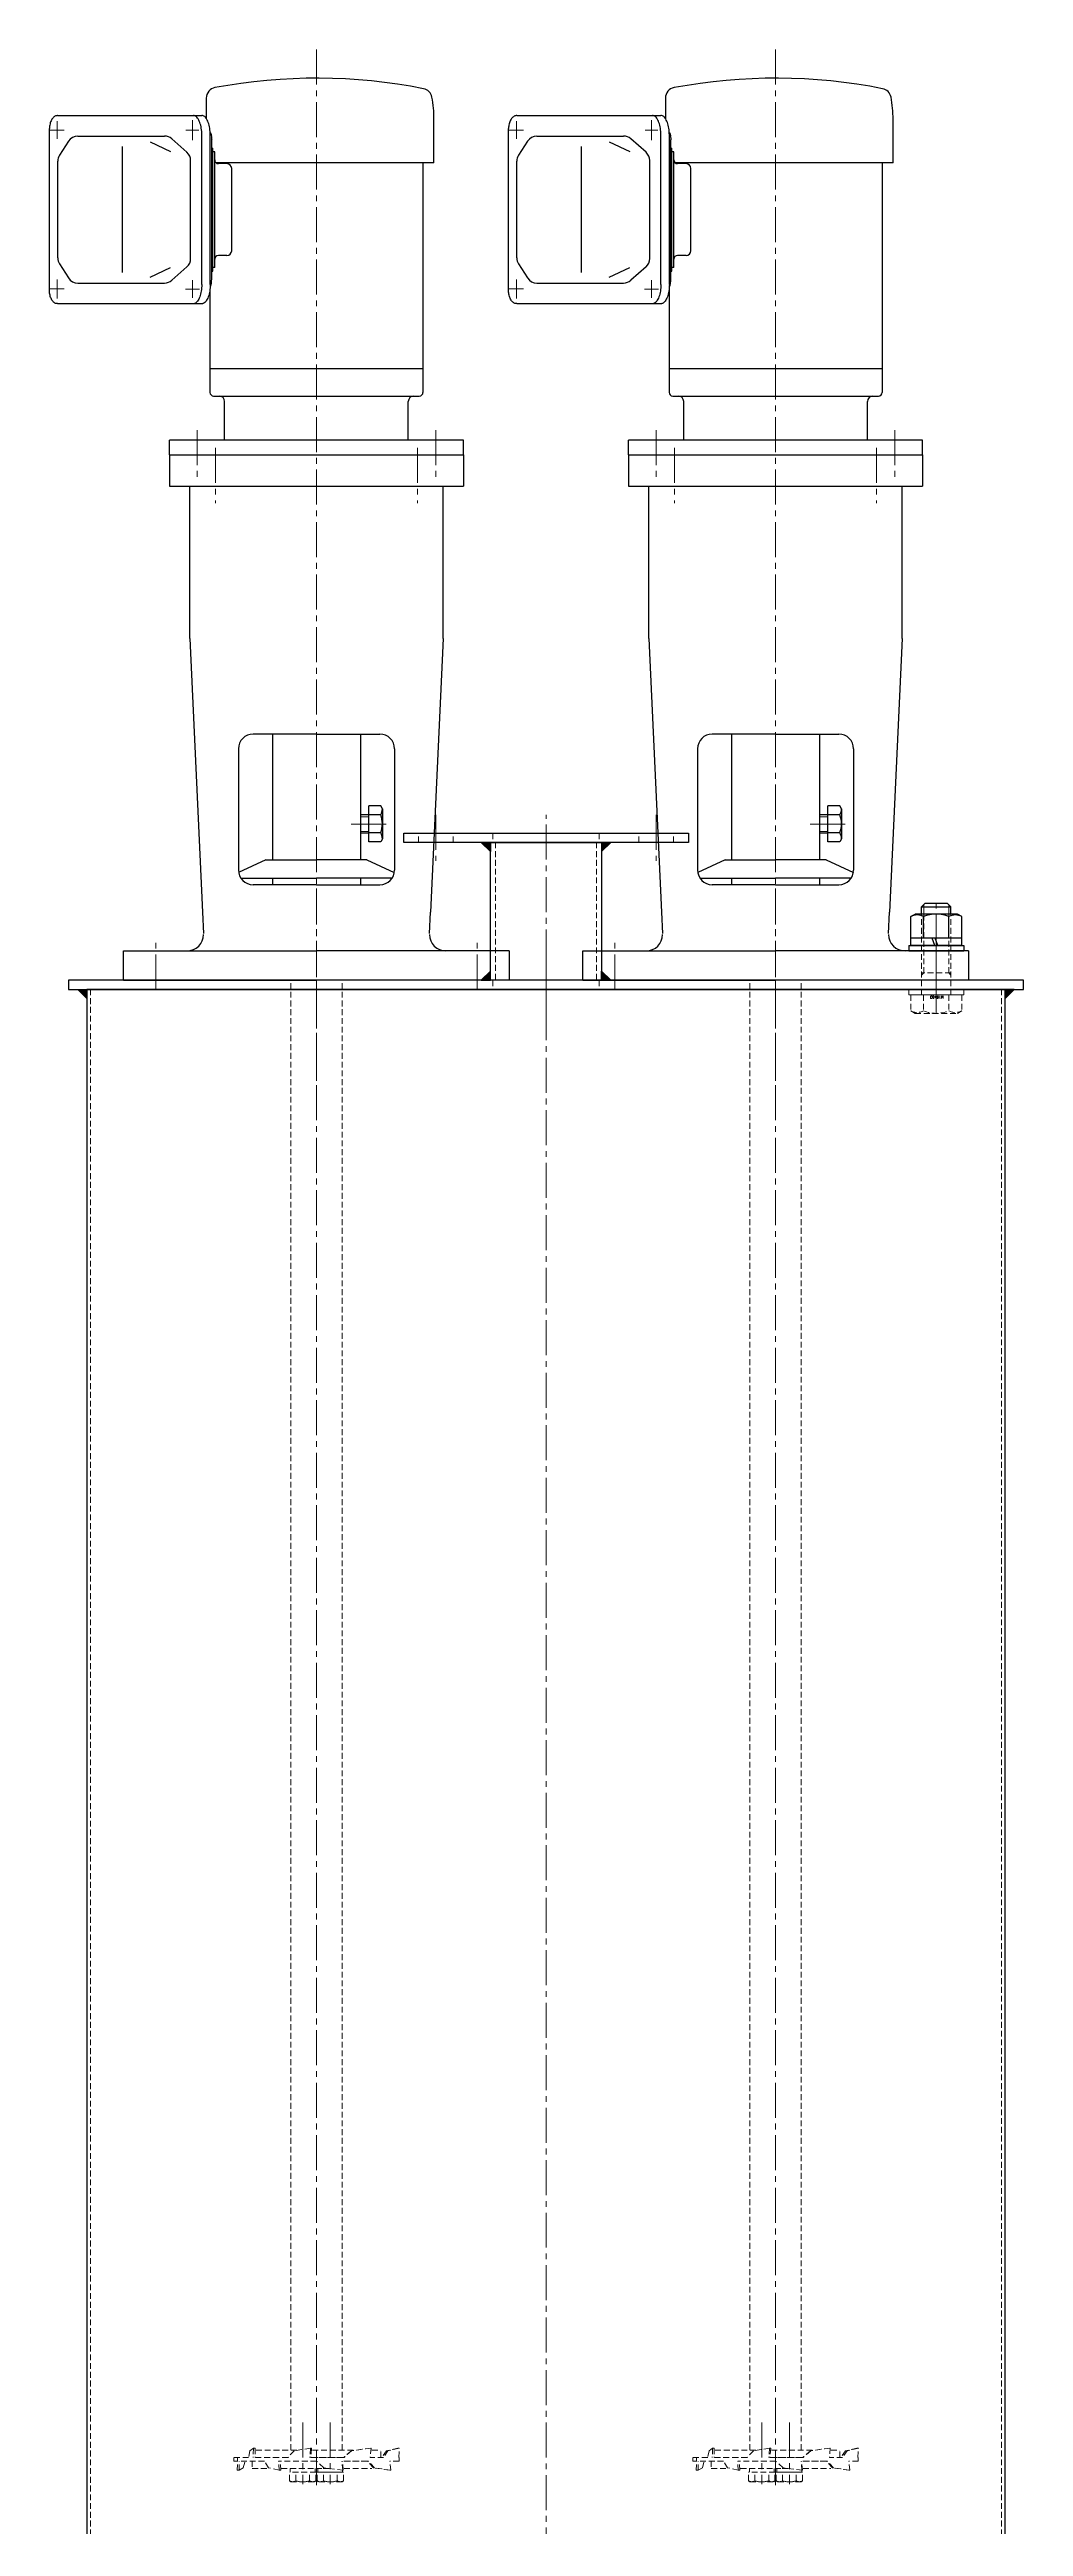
# Model space of a CAD drawing. Header units: millimetres. Extents: x 0 to 70370, y 0 to 11543.
# Drawn here: x 34295 to 34826, y 9383 to 10732 of the extents above; entities that cross this region are included whole.
import ezdxf

# ---------------------------------------------------------------- set-up
doc = ezdxf.new("R2010")
doc.units = ezdxf.units.MM
doc.linetypes.add('CENTER2', pattern=[28.575, 19.05, -3.175, 3.175, -3.175])
doc.linetypes.add('HIDDEN2', pattern=[4.7625, 3.175, -1.5875])
for name, color, linetype, lineweight in [('01_外形線', 7, 'Continuous', 25), ('02_細線', 5, 'Continuous', 13), ('03_かくれ線', 6, 'HIDDEN2', 13), ('04_中心線', 1, 'CENTER2', 9)]:
    doc.layers.add(name, color=color, linetype=linetype, lineweight=lineweight)
doc.styles.add('寸法用', font='simplex.shx', dxfattribs={"width": 0.8, "bigfont": '@extfont2.shx'})

msp = doc.modelspace()

# ---------------------------------------------------------------- hatches: boundary and pattern name
at = {"layer": '01_外形線'}
h = msp.add_hatch(color=256, dxfattribs=at)
h.dxf.hatch_style = 1
h.paths.add_polyline_path([(34530.469, 10300.063), (34535.469, 10300.063), (34535.469, 10295.063)])
h = msp.add_hatch(color=256, dxfattribs=at)
h.dxf.hatch_style = 1
h.paths.add_polyline_path([(34595.969, 10295.063), (34595.969, 10300.063), (34600.969, 10300.063)])
h = msp.add_hatch(color=256, dxfattribs=at)
h.dxf.hatch_style = 1
h.paths.add_polyline_path([(34310.726, 10220.063), (34315.726, 10220.063), (34315.726, 10215.063)])
h = msp.add_hatch(color=256, dxfattribs=at)
h.dxf.hatch_style = 1
h.paths.add_polyline_path([(34530.469, 10225.063), (34535.469, 10225.063), (34535.469, 10230.063)])
h = msp.add_hatch(color=256, dxfattribs=at)
h.dxf.hatch_style = 1
h.paths.add_polyline_path([(34595.969, 10230.063), (34595.969, 10225.063), (34600.969, 10225.063)])
h = msp.add_hatch(color=256, dxfattribs=at)
h.dxf.hatch_style = 1
h.paths.add_polyline_path([(34815.726, 10215.063), (34815.726, 10220.063), (34820.726, 10220.063)])

# ---------------------------------------------------------------- linework, layer by layer
for p, q in [((34380.719, 10705.241), (34380.719, 10694.14)), ((34630.719, 10705.241), (34630.719, 10694.14)), ((34295.775, 10691.721), (34295.625, 10691.156)), ((34295.956, 10692.263), (34295.775, 10691.721)), ((34296.167, 10692.779), (34295.956, 10692.263)), ((34296.406, 10693.264), (34296.167, 10692.779)), ((34296.671, 10693.715), (34296.406, 10693.264)), ((34296.961, 10694.128), (34296.671, 10693.715)), ((34297.272, 10694.5), (34296.961, 10694.128)), ((34297.603, 10694.829), (34297.272, 10694.5)), ((34297.952, 10695.111), (34297.603, 10694.829)), ((34298.314, 10695.345), (34297.952, 10695.111)), ((34298.689, 10695.529), (34298.314, 10695.345)), ((34299.072, 10695.662), (34298.689, 10695.529)), ((34299.461, 10695.741), (34299.072, 10695.662)), ((34299.781, 10695.763), (34299.461, 10695.741)), ((34299.781, 10695.763), (34378.273, 10695.763)), ((34374.078, 10695.724), (34373.685, 10695.763)), ((34374.476, 10695.604), (34374.078, 10695.724)), ((34374.868, 10695.405), (34374.476, 10695.604)), ((34375.25, 10695.128), (34374.868, 10695.405)), ((34375.621, 10694.776), (34375.25, 10695.128)), ((34375.977, 10694.352), (34375.621, 10694.776)), ((34376.316, 10693.858), (34375.977, 10694.352)), ((34376.634, 10693.298), (34376.316, 10693.858)), ((34376.93, 10692.677), (34376.634, 10693.298)), ((34377.201, 10691.999), (34376.93, 10692.677)), ((34377.445, 10691.269), (34377.201, 10691.999)), ((34377.661, 10690.494), (34377.445, 10691.269)), ((34378.674, 10695.724), (34378.273, 10695.764)), ((34379.072, 10695.604), (34378.674, 10695.724)), ((34379.464, 10695.405), (34379.072, 10695.604)), ((34379.847, 10695.128), (34379.464, 10695.405)), ((34380.217, 10694.776), (34379.847, 10695.128)), ((34380.573, 10694.352), (34380.217, 10694.776)), ((34380.912, 10693.858), (34380.573, 10694.352)), ((34381.23, 10693.298), (34380.912, 10693.858)), ((34381.526, 10692.677), (34381.23, 10693.298)), ((34381.797, 10691.999), (34381.526, 10692.677)), ((34382.041, 10691.269), (34381.797, 10691.999)), ((34382.257, 10690.494), (34382.041, 10691.269)), ((34504.719, 10670.063), (34504.719, 10693.73)), ((34545.775, 10691.721), (34545.625, 10691.156)), ((34545.956, 10692.263), (34545.775, 10691.721)), ((34546.167, 10692.779), (34545.956, 10692.263)), ((34546.406, 10693.264), (34546.167, 10692.779)), ((34546.671, 10693.715), (34546.406, 10693.264)), ((34546.961, 10694.128), (34546.671, 10693.715)), ((34547.272, 10694.5), (34546.961, 10694.128)), ((34547.603, 10694.829), (34547.272, 10694.5)), ((34547.952, 10695.111), (34547.603, 10694.829)), ((34548.314, 10695.345), (34547.952, 10695.111)), ((34548.689, 10695.529), (34548.314, 10695.345)), ((34549.072, 10695.662), (34548.689, 10695.529)), ((34549.461, 10695.741), (34549.072, 10695.662)), ((34549.781, 10695.763), (34549.461, 10695.741)), ((34549.781, 10695.763), (34628.273, 10695.763)), ((34624.078, 10695.724), (34623.685, 10695.763)), ((34624.476, 10695.604), (34624.078, 10695.724)), ((34624.868, 10695.405), (34624.476, 10695.604)), ((34625.25, 10695.128), (34624.868, 10695.405)), ((34625.621, 10694.776), (34625.25, 10695.128)), ((34625.977, 10694.352), (34625.621, 10694.776)), ((34626.316, 10693.858), (34625.977, 10694.352)), ((34626.634, 10693.298), (34626.316, 10693.858)), ((34626.93, 10692.677), (34626.634, 10693.298)), ((34627.201, 10691.999), (34626.93, 10692.677)), ((34627.445, 10691.269), (34627.201, 10691.999)), ((34627.661, 10690.494), (34627.445, 10691.269)), ((34628.674, 10695.724), (34628.273, 10695.764)), ((34629.072, 10695.604), (34628.674, 10695.724)), ((34629.464, 10695.405), (34629.072, 10695.604)), ((34629.847, 10695.128), (34629.464, 10695.405)), ((34630.217, 10694.776), (34629.847, 10695.128)), ((34630.573, 10694.352), (34630.217, 10694.776)), ((34630.912, 10693.858), (34630.573, 10694.352)), ((34631.23, 10693.298), (34630.912, 10693.858)), ((34631.526, 10692.677), (34631.23, 10693.298)), ((34631.797, 10691.999), (34631.526, 10692.677)), ((34632.041, 10691.269), (34631.797, 10691.999)), ((34632.257, 10690.494), (34632.041, 10691.269)), ((34754.719, 10670.063), (34754.719, 10693.73)), ((34295.37, 10689.369), (34295.353, 10688.758)), ((34295.353, 10600.351), (34295.353, 10688.758)), ((34295.422, 10689.975), (34295.37, 10689.369)), ((34295.507, 10690.572), (34295.422, 10689.975)), ((34295.625, 10691.156), (34295.507, 10690.572)), ((34305.705, 10681.809), (34300.794, 10674.172)), ((34310.752, 10684.563), (34357.95, 10684.563)), ((34335.074, 10610.214), (34335.074, 10678.913)), ((34350.084, 10681.404), (34361.318, 10676.188)), ((34370.193, 10675.714), (34361.935, 10683.049)), ((34377.846, 10689.678), (34377.661, 10690.494)), ((34378, 10688.829), (34377.846, 10689.678)), ((34378.12, 10687.952), (34378, 10688.829)), ((34378.207, 10687.054), (34378.12, 10687.952)), ((34378.26, 10686.143), (34378.207, 10687.054)), ((34378.273, 10685.42), (34378.26, 10686.143)), ((34378.273, 10603.811), (34378.273, 10685.42)), ((34382.442, 10689.678), (34382.257, 10690.494)), ((34382.596, 10688.829), (34382.442, 10689.678)), ((34382.717, 10687.952), (34382.596, 10688.829)), ((34382.803, 10687.054), (34382.717, 10687.952)), ((34382.856, 10686.143), (34382.803, 10687.054)), ((34382.83, 10686.597), (34382.905, 10686.51)), ((34382.87, 10685.224), (34382.856, 10686.143)), ((34382.87, 10603.706), (34382.87, 10685.224)), ((34382.905, 10686.51), (34382.996, 10686.37)), ((34382.996, 10686.37), (34383.085, 10686.2)), ((34383.085, 10686.2), (34383.169, 10686.004)), ((34383.169, 10686.004), (34383.247, 10685.781)), ((34383.247, 10685.781), (34383.321, 10685.533)), ((34383.321, 10685.533), (34383.388, 10685.263)), ((34383.388, 10685.263), (34383.448, 10684.972)), ((34383.448, 10684.972), (34383.502, 10684.663)), ((34383.502, 10684.663), (34383.548, 10684.338)), ((34383.586, 10684), (34383.616, 10683.65)), ((34383.616, 10683.65), (34383.637, 10683.292)), ((34383.637, 10683.292), (34383.65, 10682.929)), ((34383.65, 10682.929), (34383.658, 10682.563)), ((34383.658, 10606.563), (34383.658, 10682.563)), ((34383.658, 10678.063), (34384.257, 10678.063)), ((34384.257, 10611.063), (34384.257, 10678.063)), ((34545.37, 10689.369), (34545.353, 10688.758)), ((34545.353, 10600.351), (34545.353, 10688.758)), ((34545.422, 10689.975), (34545.37, 10689.369)), ((34545.507, 10690.572), (34545.422, 10689.975)), ((34545.625, 10691.156), (34545.507, 10690.572)), ((34555.705, 10681.809), (34550.794, 10674.172)), ((34560.752, 10684.563), (34607.95, 10684.563)), ((34585.074, 10610.214), (34585.074, 10678.913)), ((34600.084, 10681.404), (34611.318, 10676.188)), ((34620.193, 10675.714), (34611.935, 10683.049)), ((34627.846, 10689.678), (34627.661, 10690.494)), ((34628, 10688.829), (34627.846, 10689.678)), ((34628.12, 10687.952), (34628, 10688.829)), ((34628.207, 10687.054), (34628.12, 10687.952)), ((34628.26, 10686.143), (34628.207, 10687.054)), ((34628.273, 10685.42), (34628.26, 10686.143)), ((34628.273, 10603.811), (34628.273, 10685.42)), ((34632.442, 10689.678), (34632.257, 10690.494)), ((34632.596, 10688.829), (34632.442, 10689.678)), ((34632.717, 10687.952), (34632.596, 10688.829)), ((34632.803, 10687.054), (34632.717, 10687.952)), ((34632.856, 10686.143), (34632.803, 10687.054)), ((34632.83, 10686.597), (34632.905, 10686.51)), ((34632.87, 10685.224), (34632.856, 10686.143)), ((34632.87, 10603.706), (34632.87, 10685.224)), ((34632.905, 10686.51), (34632.996, 10686.37)), ((34632.996, 10686.37), (34633.085, 10686.2)), ((34633.085, 10686.2), (34633.169, 10686.004)), ((34633.169, 10686.004), (34633.247, 10685.781)), ((34633.247, 10685.781), (34633.321, 10685.533)), ((34633.321, 10685.533), (34633.388, 10685.263)), ((34633.388, 10685.263), (34633.448, 10684.972)), ((34633.448, 10684.972), (34633.502, 10684.663)), ((34633.502, 10684.663), (34633.548, 10684.338)), ((34633.586, 10684), (34633.616, 10683.65)), ((34633.616, 10683.65), (34633.637, 10683.292)), ((34633.637, 10683.292), (34633.65, 10682.929)), ((34633.65, 10682.929), (34633.658, 10682.563)), ((34633.658, 10606.563), (34633.658, 10682.563)), ((34633.658, 10678.063), (34634.257, 10678.063)), ((34634.257, 10611.063), (34634.257, 10678.063)), ((34299.841, 10618.199), (34299.841, 10670.927)), ((34372.208, 10617.898), (34372.208, 10671.228)), ((34385.285, 10676.063), (34384.257, 10676.063)), ((34385.285, 10613.063), (34385.285, 10676.063)), ((34422.719, 10670.063), (34385.962, 10670.063)), ((34391.954, 10669.563), (34387.285, 10669.563)), ((34394.554, 10622.163), (34394.554, 10666.963)), ((34504.719, 10670.063), (34417.419, 10670.063)), ((34498.719, 10670.063), (34498.719, 10545.063)), ((34549.841, 10618.199), (34549.841, 10670.927)), ((34622.208, 10617.898), (34622.208, 10671.228)), ((34635.285, 10676.063), (34634.257, 10676.063)), ((34635.285, 10613.063), (34635.285, 10676.063)), ((34672.719, 10670.063), (34635.962, 10670.063)), ((34641.954, 10669.563), (34637.285, 10669.563)), ((34644.554, 10622.163), (34644.554, 10666.963)), ((34754.719, 10670.063), (34667.419, 10670.063)), ((34748.719, 10670.063), (34748.719, 10545.063)), ((34300.794, 10614.954), (34305.705, 10607.318)), ((34350.084, 10607.723), (34361.318, 10612.938)), ((34370.193, 10613.412), (34361.935, 10606.077)), ((34383.658, 10611.063), (34384.257, 10611.063)), ((34385.285, 10613.063), (34384.257, 10613.063)), ((34391.954, 10619.563), (34387.285, 10619.563)), ((34550.794, 10614.954), (34555.705, 10607.318)), ((34600.084, 10607.723), (34611.318, 10612.938)), ((34620.193, 10613.412), (34611.935, 10606.077)), ((34633.658, 10611.063), (34634.257, 10611.063)), ((34635.285, 10613.063), (34634.257, 10613.063)), ((34641.954, 10619.563), (34637.285, 10619.563)), ((34295.366, 10599.666), (34295.353, 10600.351)), ((34295.417, 10599.06), (34295.366, 10599.666)), ((34295.502, 10598.463), (34295.417, 10599.06)), ((34295.621, 10597.88), (34295.502, 10598.463)), ((34295.771, 10597.315), (34295.621, 10597.88)), ((34295.952, 10596.772), (34295.771, 10597.315)), ((34310.752, 10604.563), (34357.95, 10604.563)), ((34377.197, 10597.036), (34376.926, 10596.358)), ((34377.441, 10597.766), (34377.197, 10597.036)), ((34377.657, 10598.541), (34377.441, 10597.766)), ((34377.842, 10599.357), (34377.657, 10598.541)), ((34377.996, 10600.206), (34377.842, 10599.357)), ((34378.117, 10601.083), (34377.996, 10600.206)), ((34378.203, 10601.981), (34378.117, 10601.083)), ((34378.256, 10602.893), (34378.203, 10601.981)), ((34378.273, 10603.811), (34378.256, 10602.893)), ((34381.793, 10597.036), (34381.522, 10596.358)), ((34382.038, 10597.766), (34381.793, 10597.036)), ((34382.253, 10598.541), (34382.038, 10597.766)), ((34382.439, 10599.357), (34382.253, 10598.541)), ((34382.592, 10600.206), (34382.439, 10599.357)), ((34382.713, 10601.083), (34382.592, 10600.206)), ((34382.8, 10601.981), (34382.713, 10601.083)), ((34382.719, 10601.144), (34382.719, 10545.063)), ((34382.852, 10602.893), (34382.8, 10601.981)), ((34382.826, 10602.438), (34382.901, 10602.525)), ((34382.87, 10603.811), (34382.852, 10602.893)), ((34382.901, 10602.525), (34382.993, 10602.666)), ((34382.993, 10602.666), (34383.081, 10602.835)), ((34383.081, 10602.835), (34383.165, 10603.032)), ((34383.165, 10603.032), (34383.244, 10603.255)), ((34383.244, 10603.255), (34383.317, 10603.502)), ((34383.317, 10603.502), (34383.384, 10603.772)), ((34383.384, 10603.772), (34383.445, 10604.063)), ((34383.445, 10604.063), (34383.498, 10604.372)), ((34383.498, 10604.372), (34383.544, 10604.697)), ((34383.544, 10604.697), (34383.582, 10605.036)), ((34383.582, 10605.036), (34383.612, 10605.385)), ((34383.612, 10605.385), (34383.634, 10605.743)), ((34383.634, 10605.743), (34383.647, 10606.106)), ((34383.647, 10606.106), (34383.658, 10606.563)), ((34545.366, 10599.666), (34545.353, 10600.351)), ((34545.417, 10599.06), (34545.366, 10599.666)), ((34545.502, 10598.463), (34545.417, 10599.06)), ((34545.621, 10597.88), (34545.502, 10598.463)), ((34545.771, 10597.315), (34545.621, 10597.88)), ((34545.952, 10596.772), (34545.771, 10597.315)), ((34560.752, 10604.563), (34607.95, 10604.563)), ((34627.197, 10597.036), (34626.926, 10596.358)), ((34627.441, 10597.766), (34627.197, 10597.036)), ((34627.657, 10598.541), (34627.441, 10597.766)), ((34627.842, 10599.357), (34627.657, 10598.541)), ((34627.996, 10600.206), (34627.842, 10599.357)), ((34628.117, 10601.083), (34627.996, 10600.206)), ((34628.203, 10601.981), (34628.117, 10601.083)), ((34628.256, 10602.893), (34628.203, 10601.981)), ((34628.273, 10603.811), (34628.256, 10602.893)), ((34631.793, 10597.036), (34631.522, 10596.358)), ((34632.038, 10597.766), (34631.793, 10597.036)), ((34632.253, 10598.541), (34632.038, 10597.766)), ((34632.439, 10599.357), (34632.253, 10598.541)), ((34632.592, 10600.206), (34632.439, 10599.357)), ((34632.713, 10601.083), (34632.592, 10600.206)), ((34632.8, 10601.981), (34632.713, 10601.083)), ((34632.719, 10601.144), (34632.719, 10545.063)), ((34632.852, 10602.893), (34632.8, 10601.981)), ((34632.826, 10602.438), (34632.901, 10602.525)), ((34632.87, 10603.811), (34632.852, 10602.893)), ((34632.901, 10602.525), (34632.993, 10602.666)), ((34632.993, 10602.666), (34633.081, 10602.835)), ((34633.081, 10602.835), (34633.165, 10603.032)), ((34633.165, 10603.032), (34633.244, 10603.255)), ((34633.244, 10603.255), (34633.317, 10603.502)), ((34633.317, 10603.502), (34633.384, 10603.772)), ((34633.384, 10603.772), (34633.445, 10604.063)), ((34633.445, 10604.063), (34633.498, 10604.372)), ((34633.498, 10604.372), (34633.544, 10604.697)), ((34633.544, 10604.697), (34633.582, 10605.036)), ((34633.582, 10605.036), (34633.612, 10605.385)), ((34633.612, 10605.385), (34633.634, 10605.743)), ((34633.634, 10605.743), (34633.647, 10606.106)), ((34633.647, 10606.106), (34633.658, 10606.563)), ((34296.163, 10596.256), (34295.952, 10596.772)), ((34296.402, 10595.771), (34296.163, 10596.256)), ((34296.667, 10595.32), (34296.402, 10595.771)), ((34296.957, 10594.907), (34296.667, 10595.32)), ((34297.268, 10594.535), (34296.957, 10594.907)), ((34297.599, 10594.206), (34297.268, 10594.535)), ((34297.947, 10593.924), (34297.599, 10594.206)), ((34298.31, 10593.69), (34297.947, 10593.924)), ((34298.684, 10593.506), (34298.31, 10593.69)), ((34299.068, 10593.401), (34298.684, 10593.506)), ((34299.457, 10593.369), (34299.068, 10593.401)), ((34299.781, 10593.363), (34299.457, 10593.369)), ((34299.781, 10593.363), (34378.842, 10593.363)), ((34374.472, 10593.431), (34374.246, 10593.363)), ((34374.864, 10593.63), (34374.472, 10593.431)), ((34375.247, 10593.907), (34374.864, 10593.63)), ((34375.617, 10594.259), (34375.247, 10593.907)), ((34375.973, 10594.683), (34375.617, 10594.259)), ((34376.312, 10595.177), (34375.973, 10594.683)), ((34376.63, 10595.737), (34376.312, 10595.177)), ((34376.926, 10596.358), (34376.63, 10595.737)), ((34379.068, 10593.431), (34378.842, 10593.363)), ((34379.46, 10593.63), (34379.068, 10593.431)), ((34379.843, 10593.907), (34379.46, 10593.63)), ((34380.214, 10594.259), (34379.843, 10593.907)), ((34380.57, 10594.683), (34380.214, 10594.259)), ((34380.908, 10595.177), (34380.57, 10594.683)), ((34381.226, 10595.737), (34380.908, 10595.177)), ((34381.522, 10596.358), (34381.226, 10595.737)), ((34546.163, 10596.256), (34545.952, 10596.772)), ((34546.402, 10595.771), (34546.163, 10596.256)), ((34546.667, 10595.32), (34546.402, 10595.771)), ((34546.957, 10594.907), (34546.667, 10595.32)), ((34547.268, 10594.535), (34546.957, 10594.907)), ((34547.599, 10594.206), (34547.268, 10594.535)), ((34547.947, 10593.924), (34547.599, 10594.206)), ((34548.31, 10593.69), (34547.947, 10593.924)), ((34548.684, 10593.506), (34548.31, 10593.69)), ((34549.068, 10593.401), (34548.684, 10593.506)), ((34549.457, 10593.369), (34549.068, 10593.401)), ((34549.781, 10593.363), (34549.457, 10593.369)), ((34549.781, 10593.363), (34628.842, 10593.363)), ((34624.472, 10593.431), (34624.246, 10593.363)), ((34624.864, 10593.63), (34624.472, 10593.431)), ((34625.247, 10593.907), (34624.864, 10593.63)), ((34625.617, 10594.259), (34625.247, 10593.907)), ((34625.973, 10594.683), (34625.617, 10594.259)), ((34626.312, 10595.177), (34625.973, 10594.683)), ((34626.63, 10595.737), (34626.312, 10595.177)), ((34626.926, 10596.358), (34626.63, 10595.737)), ((34629.068, 10593.431), (34628.842, 10593.363)), ((34629.46, 10593.63), (34629.068, 10593.431)), ((34629.843, 10593.907), (34629.46, 10593.63)), ((34630.214, 10594.259), (34629.843, 10593.907)), ((34630.57, 10594.683), (34630.214, 10594.259)), ((34630.908, 10595.177), (34630.57, 10594.683)), ((34631.226, 10595.737), (34630.908, 10595.177)), ((34631.522, 10596.358), (34631.226, 10595.737)), ((34382.719, 10558.063), (34498.719, 10558.063)), ((34632.719, 10558.063), (34748.719, 10558.063)), ((34384.719, 10543.063), (34387.719, 10543.063)), ((34387.719, 10543.063), (34493.719, 10543.063)), ((34493.719, 10543.063), (34496.719, 10543.063)), ((34634.719, 10543.063), (34637.719, 10543.063)), ((34637.719, 10543.063), (34743.719, 10543.063)), ((34743.719, 10543.063), (34746.719, 10543.063)), ((34390.719, 10519.063), (34390.719, 10540.063)), ((34490.719, 10519.063), (34490.719, 10540.063)), ((34640.719, 10519.063), (34640.719, 10540.063)), ((34740.719, 10519.063), (34740.719, 10540.063)), ((34360.719, 10511.063), (34360.719, 10519.063)), ((34520.719, 10519.063), (34360.719, 10519.063)), ((34520.719, 10511.063), (34520.719, 10519.063)), ((34520.719, 10511.063), (34520.719, 10516.224)), ((34610.719, 10511.063), (34610.719, 10519.063)), ((34770.719, 10519.063), (34610.719, 10519.063)), ((34770.719, 10511.063), (34770.719, 10519.063)), ((34770.719, 10511.063), (34770.719, 10516.224)), ((34360.719, 10511.063), (34360.719, 10494.063)), ((34360.719, 10511.063), (34520.719, 10511.063)), ((34520.719, 10511.063), (34520.719, 10494.063)), ((34610.719, 10511.063), (34610.719, 10494.063)), ((34610.719, 10511.063), (34770.719, 10511.063)), ((34770.719, 10511.063), (34770.719, 10494.063)), ((34360.719, 10494.063), (34520.719, 10494.063)), ((34371.719, 10411.063), (34371.719, 10494.063)), ((34509.719, 10411.063), (34509.719, 10494.063)), ((34610.719, 10494.063), (34770.719, 10494.063)), ((34621.719, 10411.063), (34621.719, 10494.063)), ((34759.719, 10411.063), (34759.719, 10494.063)), ((34371.719, 10411.063), (34378.669, 10262.063)), ((34509.719, 10411.063), (34502.769, 10262.063)), ((34621.719, 10411.063), (34628.669, 10262.063)), ((34759.719, 10411.063), (34752.769, 10262.063)), ((34440.719, 10359.063), (34406.219, 10359.063)), ((34416.719, 10359.063), (34416.719, 10290.663)), ((34440.719, 10359.063), (34475.219, 10359.063)), ((34464.719, 10359.063), (34464.719, 10290.663)), ((34690.719, 10359.063), (34656.219, 10359.063)), ((34666.719, 10359.063), (34666.719, 10290.663)), ((34690.719, 10359.063), (34725.219, 10359.063)), ((34714.719, 10359.063), (34714.719, 10290.663)), ((34398.219, 10351.063), (34398.219, 10285.063)), ((34483.219, 10351.063), (34483.219, 10285.063)), ((34648.219, 10351.063), (34648.219, 10285.063)), ((34733.219, 10351.063), (34733.219, 10285.063)), ((34469.219, 10315.063), (34464.719, 10315.063)), ((34469.219, 10300.418), (34469.219, 10320.017)), ((34475.687, 10320.017), (34469.219, 10320.017)), ((34475.689, 10315.117), (34469.219, 10315.117)), ((34476.625, 10318.395), (34475.689, 10320.017)), ((34476.625, 10318.395), (34476.625, 10302.04)), ((34719.219, 10315.063), (34714.719, 10315.063)), ((34719.219, 10300.418), (34719.219, 10320.017)), ((34725.687, 10320.017), (34719.219, 10320.017)), ((34725.689, 10315.117), (34719.219, 10315.117)), ((34726.625, 10318.395), (34725.689, 10320.017)), ((34726.625, 10318.395), (34726.625, 10302.04)), ((34469.219, 10305.063), (34464.719, 10305.063)), ((34475.689, 10305.318), (34469.219, 10305.318)), ((34475.689, 10300.418), (34469.219, 10300.418)), ((34476.625, 10302.04), (34475.689, 10300.418)), ((34719.219, 10305.063), (34714.719, 10305.063)), ((34725.689, 10305.318), (34719.219, 10305.318)), ((34725.689, 10300.418), (34719.219, 10300.418)), ((34726.625, 10302.04), (34725.689, 10300.418)), ((34413.219, 10290.663), (34398.333, 10283.716)), ((34413.219, 10290.663), (34440.719, 10290.663)), ((34468.219, 10290.663), (34440.719, 10290.663)), ((34468.219, 10290.663), (34483.105, 10283.716)), ((34663.219, 10290.663), (34648.333, 10283.716)), ((34663.219, 10290.663), (34690.719, 10290.663)), ((34718.219, 10290.663), (34690.719, 10290.663)), ((34718.219, 10290.663), (34733.105, 10283.716)), ((34399.537, 10280.663), (34440.719, 10280.663)), ((34440.719, 10277.063), (34406.219, 10277.063)), ((34416.719, 10280.663), (34416.719, 10277.063)), ((34481.9, 10280.663), (34440.719, 10280.663)), ((34440.719, 10277.063), (34475.219, 10277.063)), ((34464.719, 10280.663), (34464.719, 10277.063)), ((34649.537, 10280.663), (34690.719, 10280.663)), ((34690.719, 10277.063), (34656.219, 10277.063)), ((34666.719, 10280.663), (34666.719, 10277.063)), ((34731.9, 10280.663), (34690.719, 10280.663)), ((34690.719, 10277.063), (34725.219, 10277.063)), ((34714.719, 10280.663), (34714.719, 10277.063)), ((34378.669, 10262.063), (34379.209, 10250.483)), ((34502.228, 10250.483), (34502.769, 10262.063)), ((34628.669, 10262.063), (34629.209, 10250.483)), ((34752.228, 10250.483), (34752.769, 10262.063)), ((34770.219, 10265.063), (34772.219, 10267.063)), ((34770.219, 10261.063), (34770.219, 10265.063)), ((34770.219, 10265.063), (34786.219, 10265.063)), ((34772.219, 10267.063), (34784.219, 10267.063)), ((34786.219, 10265.063), (34784.219, 10267.063)), ((34786.219, 10261.063), (34786.219, 10265.063)), ((34335.719, 10225.063), (34335.719, 10241.063)), ((34335.719, 10241.063), (34440.719, 10241.063)), ((34369.813, 10241.063), (34370.219, 10241.063)), ((34545.719, 10241.063), (34440.719, 10241.063)), ((34511.625, 10241.063), (34511.219, 10241.063)), ((34545.719, 10241.063), (34545.719, 10225.063)), ((34585.719, 10225.063), (34585.719, 10241.063)), ((34585.719, 10241.063), (34690.719, 10241.063)), ((34619.813, 10241.063), (34620.219, 10241.063)), ((34795.719, 10241.063), (34690.719, 10241.063)), ((34761.625, 10241.063), (34761.219, 10241.063)), ((34795.719, 10241.063), (34795.719, 10225.063)), ((34335.719, 10225.063), (34440.719, 10225.063)), ((34545.719, 10225.063), (34440.719, 10225.063)), ((34585.719, 10225.063), (34690.719, 10225.063)), ((34795.719, 10225.063), (34690.719, 10225.063))]:
    msp.add_line(p, q, dxfattribs=at)
for points in [[(34488.219, 10305.063), (34643.219, 10305.063), (34643.219, 10300.063), (34488.219, 10300.063)], [(34535.469, 10300.063), (34595.969, 10300.063), (34595.969, 10225.063), (34535.469, 10225.063)], [(34305.719, 10220.063), (34825.719, 10220.063), (34825.719, 10225.063), (34305.719, 10225.063)], [(34315.719, 9220.063), (34815.719, 9220.063), (34815.719, 10220.063), (34315.719, 10220.063)]]:
    msp.add_lwpolyline(points, close=True, dxfattribs=at)
for points in [[(34535.469, 10300.063), (34535.469, 10295.063), (34530.469, 10300.063), (34535.469, 10300.063)], [(34595.969, 10300.063), (34595.969, 10295.063), (34600.969, 10300.063), (34595.969, 10300.063)], [(34764.362, 10259.703), (34766.719, 10261.063)], [(34789.719, 10261.063), (34766.719, 10261.063)], [(34792.075, 10259.703), (34789.719, 10261.063)], [(34775.963, 10248.063), (34764.219, 10248.063)], [(34764.219, 10248.063), (34764.219, 10244.063)], [(34764.362, 10248.063), (34764.362, 10259.703)], [(34792.075, 10248.063), (34764.362, 10248.063)], [(34771.291, 10248.063), (34771.291, 10259.703)], [(34777.419, 10244.063), (34775.963, 10248.063)], [(34792.219, 10248.063), (34777.563, 10248.063)], [(34779.019, 10244.063), (34777.563, 10248.063)], [(34785.147, 10248.063), (34785.147, 10259.703)], [(34792.075, 10248.063), (34792.075, 10259.703)], [(34792.219, 10244.063), (34792.219, 10248.063)], [(34763.219, 10244.063), (34793.219, 10244.063)], [(34763.219, 10244.063), (34763.219, 10241.063)], [(34763.219, 10241.063), (34793.219, 10241.063)], [(34777.419, 10244.063), (34764.219, 10244.063)], [(34792.219, 10244.063), (34779.019, 10244.063)], [(34793.219, 10244.063), (34793.219, 10241.063)], [(34315.726, 10220.063), (34315.726, 10215.063), (34310.726, 10220.063), (34315.726, 10220.063)], [(34535.469, 10225.063), (34535.469, 10230.063), (34530.469, 10225.063), (34535.469, 10225.063)], [(34595.969, 10225.063), (34595.969, 10230.063), (34600.969, 10225.063), (34595.969, 10225.063)], [(34815.726, 10220.063), (34815.726, 10215.063), (34820.726, 10220.063), (34815.726, 10220.063)]]:
    msp.add_lwpolyline(points, dxfattribs=at)
for points in [[(34771.291, 10259.703, 0.26794907), (34764.362, 10259.703)], [(34785.147, 10259.703, 0.19636667), (34771.291, 10259.703)], [(34792.075, 10259.703, 0.26794907), (34785.147, 10259.703)]]:
    msp.add_lwpolyline(points, format="xyb", dxfattribs=at)
for centre, radius, start, end in [((34386.519, 10705.241), 5.8, 100.587433, 180), ((34440.719, 10415.263), 300.8, 78.827118, 100.587036), ((34497.881, 10704.672), 5.8, 10.836052, 78.82753), ((34440.719, 10693.73), 64, 0, 10.836784), ((34636.519, 10705.241), 5.8, 100.587433, 180), ((34690.719, 10415.263), 300.8, 78.827118, 100.587036), ((34747.881, 10704.672), 5.8, 10.836052, 78.82753), ((34690.719, 10693.73), 64, 0, 10.836784), ((34310.752, 10678.563), 6, 90, 147.254647), ((34357.95, 10678.563), 6, 48.387593, 90), ((34560.752, 10678.563), 6, 90, 147.254647), ((34607.95, 10678.563), 6, 48.387593, 90), ((34305.841, 10670.927), 6, 147.254647, 180), ((34366.208, 10671.228), 6, 0, 48.387593), ((34387.285, 10671.563), 2, 180, 270), ((34391.954, 10666.963), 2.6, 0, 90), ((34555.841, 10670.927), 6, 147.254647, 180), ((34616.208, 10671.228), 6, 0, 48.387593), ((34637.285, 10671.563), 2, 180, 270), ((34641.954, 10666.963), 2.6, 0, 90), ((34305.841, 10618.199), 6, 180, 212.745353), ((34366.208, 10617.898), 6, 311.612427, 0), ((34387.285, 10617.563), 2, 90, 180), ((34391.954, 10622.163), 2.6, 270, 0), ((34555.841, 10618.199), 6, 180, 212.745353), ((34616.208, 10617.898), 6, 311.612427, 0), ((34637.285, 10617.563), 2, 90, 180), ((34641.954, 10622.163), 2.6, 270, 0), ((34310.752, 10610.563), 6, 212.745353, 270), ((34357.95, 10610.563), 6, 270, 311.612427), ((34560.752, 10610.563), 6, 212.745353, 270), ((34607.95, 10610.563), 6, 270, 311.612427), ((34384.719, 10545.063), 2, 180, 270), ((34387.719, 10540.063), 3, 0, 90), ((34493.719, 10540.063), 3, 90, 180), ((34496.719, 10545.063), 2, 270, 0), ((34634.719, 10545.063), 2, 180, 270), ((34637.719, 10540.063), 3, 0, 90), ((34743.719, 10540.063), 3, 90, 180), ((34746.719, 10545.063), 2, 270, 0), ((34406.219, 10351.063), 8, 90, 180), ((34475.219, 10351.063), 8, 0, 90), ((34656.219, 10351.063), 8, 90, 180), ((34725.219, 10351.063), 8, 0, 90), ((34470.072, 10318.495), 6.551, 328.982795, 359.131376), ((34463.326, 10310.218), 13.299, 338.379859, 21.617145), ((34720.072, 10318.495), 6.551, 328.982795, 359.131376), ((34713.326, 10310.218), 13.299, 338.379859, 21.617145), ((34470.072, 10301.94), 6.551, 0.868681, 31.017205), ((34720.072, 10301.94), 6.551, 0.868681, 31.017205), ((34406.219, 10285.063), 8, 180, 270), ((34475.219, 10285.063), 8, 270, 0), ((34656.219, 10285.063), 8, 180, 270), ((34725.219, 10285.063), 8, 270, 0), ((34370.219, 10250.063), 9, 270, 0), ((34511.219, 10250.063), 9, 180, 270), ((34620.219, 10250.063), 9, 270, 0), ((34761.219, 10250.063), 9, 180, 270)]:
    msp.add_arc(centre, radius, start, end, dxfattribs=at)
at = {"layer": '02_細線'}
for p, q in [((34469.219, 10314.063), (34464.719, 10314.063)), ((34719.219, 10314.063), (34714.719, 10314.063)), ((34469.219, 10306.063), (34464.719, 10306.063)), ((34719.219, 10306.063), (34714.719, 10306.063)), ((34771.419, 10261.063), (34771.419, 10266.263)), ((34785.019, 10261.063), (34785.019, 10266.263))]:
    msp.add_line(p, q, dxfattribs=at)
at = {"layer": '03_かくれ線'}
for p, q in [((34496.219, 10300.063), (34496.219, 10305.063)), ((34515.219, 10300.063), (34515.219, 10305.063)), ((34536.719, 10305.063), (34536.719, 10300.063)), ((34594.719, 10305.063), (34594.719, 10300.063)), ((34616.219, 10300.063), (34616.219, 10305.063)), ((34635.219, 10300.063), (34635.219, 10305.063)), ((34538.269, 10300.063), (34538.269, 10225.063)), ((34593.169, 10300.063), (34593.169, 10225.063)), ((34770.219, 10217.063), (34770.219, 10261.063)), ((34771.419, 10229.063), (34771.419, 10261.063)), ((34785.019, 10229.063), (34785.019, 10261.063)), ((34786.219, 10217.063), (34786.219, 10261.063)), ((34317.719, 10220.063), (34317.719, 9220.063)), ((34426.719, 9425.063), (34426.719, 10225.063)), ((34454.719, 9425.063), (34454.719, 10225.063)), ((34536.719, 10225.063), (34536.719, 10220.063)), ((34594.719, 10225.063), (34594.719, 10220.063)), ((34676.719, 9425.063), (34676.719, 10225.063)), ((34704.719, 9425.063), (34704.719, 10225.063)), ((34793.219, 10220.063), (34763.219, 10220.063)), ((34763.219, 10220.063), (34763.219, 10217.063)), ((34786.219, 10229.063), (34770.219, 10229.063)), ((34771.419, 10229.063), (34770.219, 10227.863)), ((34785.019, 10229.063), (34786.219, 10227.863)), ((34793.219, 10217.063), (34793.219, 10220.063)), ((34813.719, 10220.063), (34813.719, 9220.063)), ((34763.219, 10217.063), (34793.219, 10217.063)), ((34764.362, 10217.063), (34764.362, 10208.424)), ((34792.075, 10217.063), (34764.362, 10217.063)), ((34764.362, 10208.424), (34766.719, 10207.063)), ((34766.719, 10207.063), (34789.719, 10207.063)), ((34771.291, 10217.063), (34771.291, 10208.424)), ((34785.147, 10217.063), (34785.147, 10208.424)), ((34792.075, 10208.424), (34789.719, 10207.063)), ((34792.075, 10217.063), (34792.075, 10208.424)), ((34404.49, 9424.705), (34403.77, 9421.063)), ((34406.36, 9426.063), (34404.49, 9424.705)), ((34406.36, 9426.063), (34406.269, 9421.063)), ((34407.346, 9426.063), (34406.36, 9426.063)), ((34407.346, 9426.063), (34407.255, 9421.063)), ((34407.828, 9425.063), (34430.483, 9425.063)), ((34428.651, 9424.705), (34425.248, 9421.063)), ((34437.498, 9426.063), (34428.651, 9424.705)), ((34437.498, 9426.063), (34437.069, 9421.063)), ((34438.073, 9426.063), (34437.498, 9426.063)), ((34438.073, 9426.063), (34437.643, 9421.063)), ((34438.487, 9425.063), (34462.013, 9425.063)), ((34459.709, 9424.705), (34455.615, 9421.063)), ((34459.882, 9424.705), (34455.788, 9421.063)), ((34470.35, 9426.063), (34459.709, 9424.705)), ((34459.709, 9424.705), (34459.882, 9424.705)), ((34470.524, 9426.063), (34459.882, 9424.705)), ((34470.524, 9426.063), (34470.008, 9421.063)), ((34470.524, 9426.063), (34470.35, 9426.063)), ((34470.92, 9425.063), (34475.719, 9425.063)), ((34475.719, 9421.063), (34475.719, 9425.063)), ((34478.805, 9424.705), (34476.419, 9421.063)), ((34479.625, 9424.705), (34477.239, 9421.063)), ((34485.007, 9426.063), (34478.805, 9424.705)), ((34478.805, 9424.705), (34479.625, 9424.705)), ((34485.827, 9426.063), (34479.625, 9424.705)), ((34485.827, 9426.063), (34485.007, 9426.063)), ((34485.527, 9421.063), (34485.827, 9426.063)), ((34654.49, 9424.705), (34653.77, 9421.063)), ((34656.36, 9426.063), (34654.49, 9424.705)), ((34656.36, 9426.063), (34656.269, 9421.063)), ((34657.346, 9426.063), (34656.36, 9426.063)), ((34657.346, 9426.063), (34657.255, 9421.063)), ((34657.828, 9425.063), (34680.483, 9425.063)), ((34678.651, 9424.705), (34675.248, 9421.063)), ((34687.498, 9426.063), (34678.651, 9424.705)), ((34687.498, 9426.063), (34687.069, 9421.063)), ((34688.073, 9426.063), (34687.498, 9426.063)), ((34688.073, 9426.063), (34687.643, 9421.063)), ((34688.487, 9425.063), (34712.013, 9425.063)), ((34709.709, 9424.705), (34705.615, 9421.063)), ((34709.882, 9424.705), (34705.788, 9421.063)), ((34720.35, 9426.063), (34709.709, 9424.705)), ((34709.709, 9424.705), (34709.882, 9424.705)), ((34720.524, 9426.063), (34709.882, 9424.705)), ((34720.524, 9426.063), (34720.008, 9421.063)), ((34720.524, 9426.063), (34720.35, 9426.063)), ((34720.92, 9425.063), (34725.719, 9425.063)), ((34725.719, 9421.063), (34725.719, 9425.063)), ((34728.805, 9424.705), (34726.419, 9421.063)), ((34729.625, 9424.705), (34727.239, 9421.063)), ((34735.007, 9426.063), (34728.805, 9424.705)), ((34728.805, 9424.705), (34729.625, 9424.705)), ((34735.827, 9426.063), (34729.625, 9424.705)), ((34735.827, 9426.063), (34735.007, 9426.063)), ((34735.527, 9421.063), (34735.827, 9426.063)), ((34403.77, 9421.063), (34395.719, 9421.063)), ((34395.719, 9421.063), (34395.719, 9419.063)), ((34397.683, 9419.063), (34395.719, 9419.063)), ((34397.569, 9414.063), (34397.706, 9421.063)), ((34398.547, 9414.063), (34397.569, 9414.063)), ((34398.547, 9414.063), (34398.66, 9419.063)), ((34400.891, 9415.421), (34398.547, 9414.063)), ((34412.349, 9419.063), (34398.66, 9419.063)), ((34400.891, 9415.421), (34401.793, 9419.063)), ((34405.719, 9419.063), (34405.719, 9415.063)), ((34412.349, 9419.063), (34405.719, 9419.063)), ((34405.719, 9415.063), (34413.916, 9415.063)), ((34420.212, 9421.063), (34406.269, 9421.063)), ((34414.581, 9415.421), (34412.349, 9419.063)), ((34420.381, 9414.063), (34414.581, 9415.421)), ((34425.248, 9421.063), (34419.633, 9421.063)), ((34420.381, 9414.063), (34420.1, 9419.063)), ((34440.719, 9419.063), (34420.1, 9419.063)), ((34421.226, 9414.063), (34420.381, 9414.063)), ((34421.226, 9414.063), (34420.945, 9419.063)), ((34421.67, 9415.063), (34443.64, 9415.063)), ((34455.788, 9421.063), (34437.069, 9421.063)), ((34454.719, 9421.063), (34437.643, 9421.063)), ((34444.776, 9415.421), (34440.719, 9419.063)), ((34447.556, 9415.063), (34442.032, 9415.063)), ((34455.323, 9414.063), (34444.776, 9415.421)), ((34468.781, 9419.063), (34454.598, 9419.063)), ((34455.106, 9414.091), (34454.598, 9419.063)), ((34455.323, 9414.063), (34454.812, 9419.063)), ((34468.243, 9419.063), (34454.812, 9419.063)), ((34455.724, 9415.063), (34470.785, 9415.063)), ((34471.75, 9415.421), (34468.243, 9419.063)), ((34472.288, 9415.421), (34468.781, 9419.063)), ((34477.239, 9421.063), (34470.008, 9421.063)), ((34480.604, 9414.063), (34471.75, 9415.421)), ((34471.75, 9415.421), (34472.288, 9415.421)), ((34481.141, 9414.063), (34472.288, 9415.421)), ((34481.141, 9414.063), (34480.604, 9414.063)), ((34485.719, 9419.063), (34480.699, 9419.063)), ((34481.141, 9414.063), (34480.699, 9419.063)), ((34485.719, 9421.063), (34485.527, 9421.063)), ((34485.719, 9421.063), (34485.719, 9419.063)), ((34653.77, 9421.063), (34645.719, 9421.063)), ((34645.719, 9421.063), (34645.719, 9419.063)), ((34647.683, 9419.063), (34645.719, 9419.063)), ((34647.569, 9414.063), (34647.706, 9421.063)), ((34648.547, 9414.063), (34647.569, 9414.063)), ((34648.547, 9414.063), (34648.66, 9419.063)), ((34650.891, 9415.421), (34648.547, 9414.063)), ((34662.349, 9419.063), (34648.66, 9419.063)), ((34650.891, 9415.421), (34651.793, 9419.063)), ((34655.719, 9419.063), (34655.719, 9415.063)), ((34662.349, 9419.063), (34655.719, 9419.063)), ((34655.719, 9415.063), (34663.916, 9415.063)), ((34670.212, 9421.063), (34656.269, 9421.063)), ((34664.581, 9415.421), (34662.349, 9419.063)), ((34670.381, 9414.063), (34664.581, 9415.421)), ((34675.248, 9421.063), (34669.633, 9421.063)), ((34670.381, 9414.063), (34670.1, 9419.063)), ((34690.719, 9419.063), (34670.1, 9419.063)), ((34671.226, 9414.063), (34670.381, 9414.063)), ((34671.226, 9414.063), (34670.945, 9419.063)), ((34671.67, 9415.063), (34693.64, 9415.063)), ((34705.788, 9421.063), (34687.069, 9421.063)), ((34704.719, 9421.063), (34687.643, 9421.063)), ((34694.776, 9415.421), (34690.719, 9419.063)), ((34697.556, 9415.063), (34692.032, 9415.063)), ((34705.323, 9414.063), (34694.776, 9415.421)), ((34718.781, 9419.063), (34704.598, 9419.063)), ((34705.106, 9414.091), (34704.598, 9419.063)), ((34705.323, 9414.063), (34704.812, 9419.063)), ((34718.243, 9419.063), (34704.812, 9419.063)), ((34705.724, 9415.063), (34720.785, 9415.063)), ((34721.75, 9415.421), (34718.243, 9419.063)), ((34722.288, 9415.421), (34718.781, 9419.063)), ((34727.239, 9421.063), (34720.008, 9421.063)), ((34730.604, 9414.063), (34721.75, 9415.421)), ((34721.75, 9415.421), (34722.288, 9415.421)), ((34731.141, 9414.063), (34722.288, 9415.421)), ((34731.141, 9414.063), (34730.604, 9414.063)), ((34735.719, 9419.063), (34730.699, 9419.063)), ((34731.141, 9414.063), (34730.699, 9419.063)), ((34735.719, 9421.063), (34735.527, 9421.063)), ((34735.719, 9421.063), (34735.719, 9419.063))]:
    msp.add_line(p, q, dxfattribs=at)
at = {"layer": '03_かくれ線', "color": 2}
for p, q in [((34440.409, 9413.063), (34426.029, 9413.063)), ((34426.029, 9408.345), (34426.029, 9413.063)), ((34426.469, 9413.063), (34426.469, 9415.063)), ((34429.464, 9408.345), (34429.464, 9413.063)), ((34436.973, 9408.345), (34436.973, 9413.063)), ((34439.969, 9413.063), (34439.969, 9415.063)), ((34440.409, 9408.345), (34440.409, 9413.063)), ((34441.029, 9408.345), (34441.029, 9413.063)), ((34441.029, 9413.063), (34444.219, 9413.063)), ((34441.469, 9413.063), (34441.469, 9415.063)), ((34442.032, 9413.063), (34455.409, 9413.063)), ((34444.219, 9413.063), (34452.219, 9413.063)), ((34452.219, 9413.063), (34444.219, 9413.063)), ((34444.464, 9408.345), (34444.464, 9413.063)), ((34451.973, 9408.345), (34451.973, 9413.063)), ((34452.219, 9413.063), (34455.409, 9413.063)), ((34454.969, 9413.063), (34454.969, 9414.109)), ((34455.409, 9408.345), (34455.409, 9413.063)), ((34690.409, 9413.063), (34676.029, 9413.063)), ((34676.029, 9408.345), (34676.029, 9413.063)), ((34676.469, 9413.063), (34676.469, 9415.063)), ((34679.464, 9408.345), (34679.464, 9413.063)), ((34686.973, 9408.345), (34686.973, 9413.063)), ((34689.969, 9413.063), (34689.969, 9415.063)), ((34690.409, 9408.345), (34690.409, 9413.063)), ((34691.029, 9408.345), (34691.029, 9413.063)), ((34691.029, 9413.063), (34694.219, 9413.063)), ((34691.469, 9413.063), (34691.469, 9415.063)), ((34692.032, 9413.063), (34705.409, 9413.063)), ((34694.219, 9413.063), (34702.219, 9413.063)), ((34702.219, 9413.063), (34694.219, 9413.063)), ((34694.464, 9408.345), (34694.464, 9413.063)), ((34701.973, 9408.345), (34701.973, 9413.063)), ((34702.219, 9413.063), (34705.409, 9413.063)), ((34704.969, 9413.063), (34704.969, 9414.109)), ((34705.409, 9408.345), (34705.409, 9413.063)), ((34426.029, 9408.345), (34426.719, 9407.763)), ((34426.719, 9407.763), (34439.719, 9407.763)), ((34440.409, 9408.345), (34439.719, 9407.763)), ((34441.029, 9408.345), (34441.719, 9407.763)), ((34454.719, 9407.763), (34441.719, 9407.763)), ((34455.409, 9408.345), (34454.719, 9407.763)), ((34676.029, 9408.345), (34676.719, 9407.763)), ((34676.719, 9407.763), (34689.719, 9407.763)), ((34690.409, 9408.345), (34689.719, 9407.763)), ((34691.029, 9408.345), (34691.719, 9407.763)), ((34704.719, 9407.763), (34691.719, 9407.763)), ((34705.409, 9408.345), (34704.719, 9407.763))]:
    msp.add_line(p, q, dxfattribs=at)
at = {"layer": '03_かくれ線'}
for centre, radius, start, end in [((34767.826, 10214.424), 6.928, 240.000013, 299.999987), ((34778.219, 10225.384), 18.321, 247.78075, 292.21925), ((34788.611, 10214.424), 6.928, 240.000013, 299.999987)]:
    msp.add_arc(centre, radius, start, end, dxfattribs=at)
at = {"layer": '03_かくれ線', "color": 2}
for centre, radius, start, end in [((34427.746, 9410.631), 2.859, 233.079456, 306.920544), ((34433.219, 9420.172), 12.409, 252.387526, 287.612474), ((34438.691, 9410.631), 2.859, 233.079456, 306.920544), ((34442.746, 9410.631), 2.859, 233.079456, 306.920544), ((34448.219, 9420.172), 12.409, 252.387526, 287.612474), ((34453.691, 9410.598), 2.833, 232.682331, 307.317669), ((34677.746, 9410.631), 2.859, 233.079456, 306.920544), ((34683.219, 9420.172), 12.409, 252.387526, 287.612474), ((34688.691, 9410.631), 2.859, 233.079456, 306.920544), ((34692.746, 9410.631), 2.859, 233.079456, 306.920544), ((34698.219, 9420.172), 12.409, 252.387526, 287.612474), ((34703.691, 9410.598), 2.833, 232.682331, 307.317669)]:
    msp.add_arc(centre, radius, start, end, dxfattribs=at)
at = {"layer": '04_中心線'}
for p, q in [((34440.719, 10731.663), (34440.719, 10225.063)), ((34690.719, 10731.663), (34690.719, 10225.063)), ((34299.564, 10682.976), (34299.564, 10692.65)), ((34373.163, 10682.419), (34373.163, 10693.207)), ((34549.564, 10682.976), (34549.564, 10692.65)), ((34623.163, 10682.419), (34623.163, 10693.207)), ((34295.719, 10687.813), (34303.409, 10687.813)), ((34369.668, 10687.813), (34376.658, 10687.813)), ((34383.548, 10684.338), (34383.586, 10684)), ((34545.719, 10687.813), (34553.409, 10687.813)), ((34619.668, 10687.813), (34626.658, 10687.813)), ((34633.548, 10684.338), (34633.586, 10684)), ((34295.719, 10601.33), (34303.409, 10601.33)), ((34299.564, 10596.144), (34299.564, 10606.517)), ((34369.319, 10601.313), (34377.008, 10601.313)), ((34373.163, 10596.541), (34373.163, 10606.085)), ((34545.719, 10601.33), (34553.409, 10601.33)), ((34549.564, 10596.144), (34549.564, 10606.517)), ((34619.319, 10601.313), (34627.008, 10601.313)), ((34623.163, 10596.541), (34623.163, 10606.085)), ((34375.719, 10524.557), (34375.719, 10498.763)), ((34505.719, 10524.557), (34505.719, 10498.763)), ((34625.719, 10524.557), (34625.719, 10498.763)), ((34755.719, 10524.557), (34755.719, 10498.763)), ((34385.719, 10514.863), (34385.719, 10484.763)), ((34495.719, 10514.863), (34495.719, 10484.763)), ((34635.719, 10514.863), (34635.719, 10484.763)), ((34745.719, 10514.863), (34745.719, 10484.763)), ((34505.719, 10315.063), (34505.719, 10290.063)), ((34565.719, 10205.063), (34565.719, 10315.063)), ((34625.719, 10315.063), (34625.719, 10290.063)), ((34478.619, 10310.063), (34457.803, 10310.063)), ((34728.619, 10310.063), (34707.803, 10310.063)), ((34440.719, 10275.063), (34440.719, 10170.063)), ((34690.719, 10275.063), (34690.719, 10170.063)), ((34778.219, 10207.063), (34778.219, 10267.063)), ((34353.219, 10220.063), (34353.219, 10246.063)), ((34528.219, 10220.063), (34528.219, 10246.063)), ((34565.719, 10240.063), (34565.719, 9200.063)), ((34603.219, 10220.063), (34603.219, 10246.063)), ((34778.219, 10220.063), (34778.219, 10246.063)), ((34440.719, 10225.063), (34440.719, 9402.759)), ((34690.719, 10225.063), (34690.719, 9402.759)), ((34433.219, 9440.063), (34433.219, 9406.424)), ((34448.219, 9440.063), (34448.219, 9406.424)), ((34683.219, 9440.063), (34683.219, 9406.424)), ((34698.219, 9440.063), (34698.219, 9406.424))]:
    msp.add_line(p, q, dxfattribs=at)
for points in [[(34778.219, 10261.063), (34778.219, 10248.063)], [(34778.219, 10248.063), (34778.219, 10244.063)], [(34778.219, 10244.063), (34778.219, 10241.063)]]:
    msp.add_lwpolyline(points, dxfattribs=at)

# ---------------------------------------------------------------- texts
at = {"layer": '03_かくれ線', "style": '寸法用', "width": 0.8}
msp.add_text('M16×50', height=1.5, rotation=180, dxfattribs=at).set_placement((34782.132, 10216.563))

doc.saveas('drawing.dxf')
